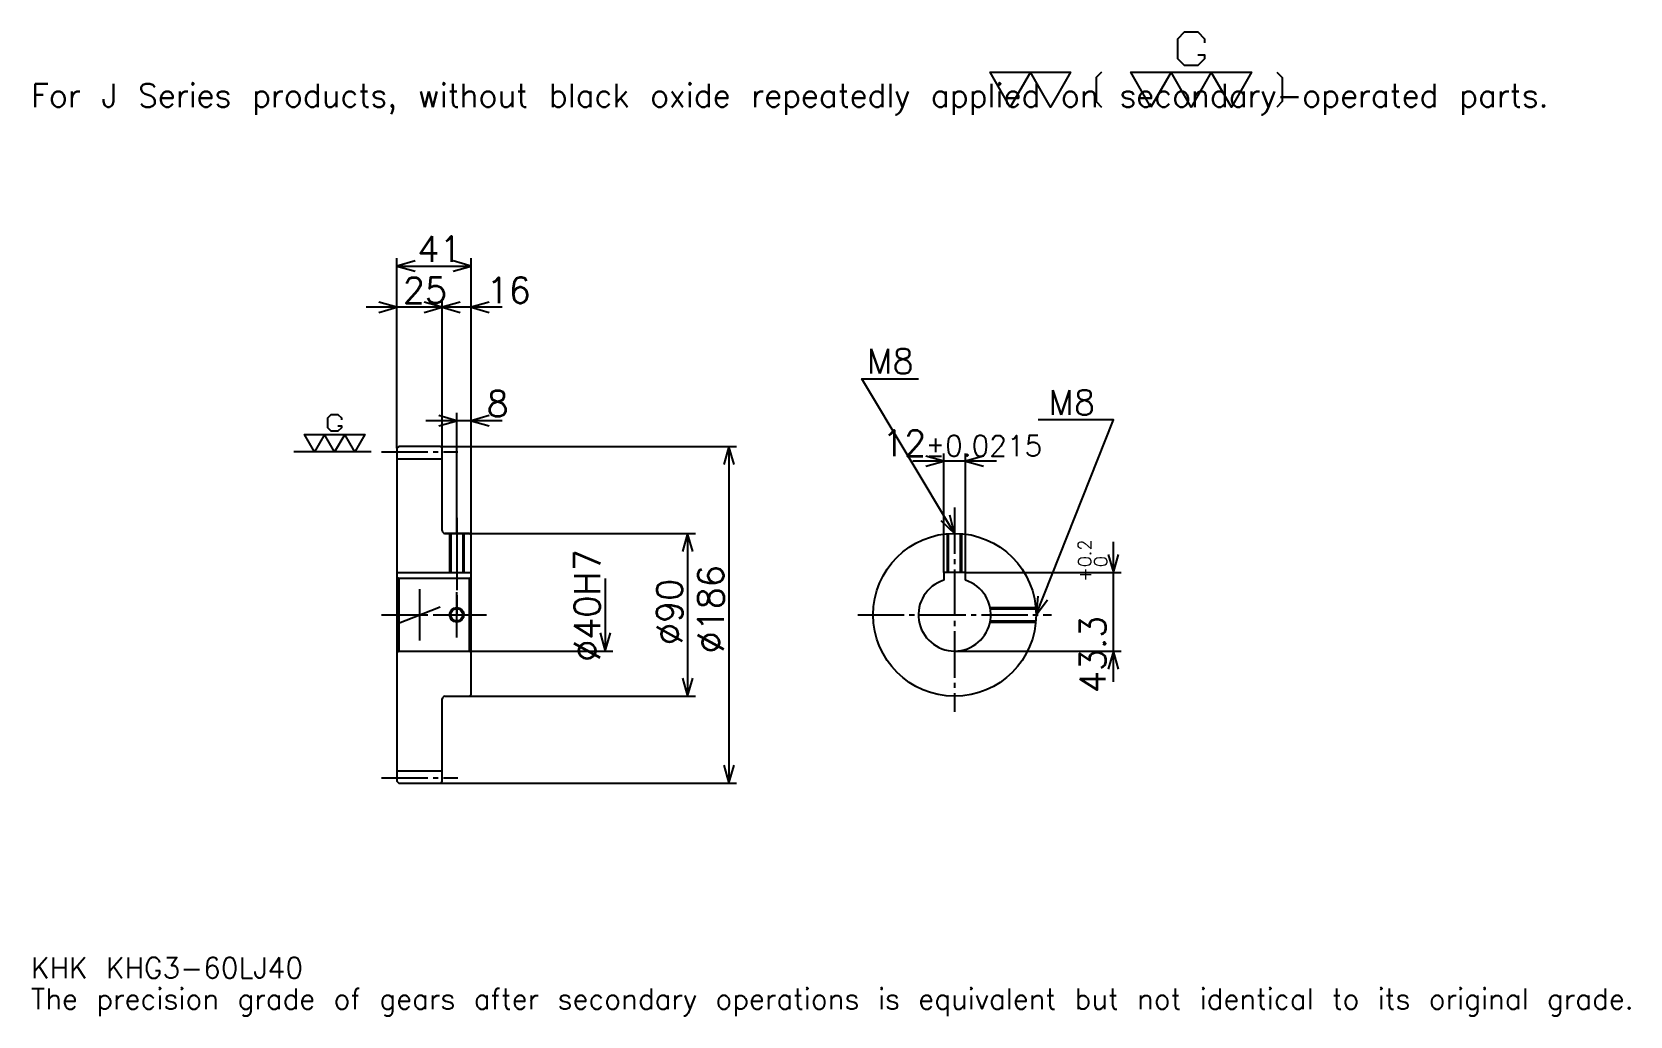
# Model space of a CAD drawing. Extents: x 29 to 912, y 10 to 554.
import ezdxf

# ---------------------------------------------------------------- set-up
doc = ezdxf.new("R2010")
doc.units = 0
doc.linetypes.add('DASHDOT', pattern=[34.173913, 25.630435, -2.847826, 2.847826, -2.847826])
doc.layers.get('0').update_dxf_attribs({"linetype": 'CONTINUOUS'})
doc.layers.add('DASHDOT', color=6, linetype='DASHDOT')
doc.styles.add('KANJI', font='TXT', dxfattribs={"bigfont": 'BIGFONT'})

msp = doc.modelspace()

# ---------------------------------------------------------------- linework, layer by layer
at = {"color": 5}
for p, q in [((230.67392, 325.097839), (230.67392, 429.043518)), ((230.67392, 424.771759), (271.67392, 424.771759)), ((271.67392, 325.097839), (271.67392, 429.043518)), ((255.67392, 325.097839), (255.67392, 406.260864)), ((272.760864, 401.989136), (213.58696, 401.989136)), ((288.760864, 401.989136), (238.58696, 401.989136)), ((288.760864, 339.336975), (246.58696, 339.336975)), ((263.67392, 325.097839), (263.67392, 343.608704)), ((230.67392, 324.097839), (230.67392, 325.097839)), ((254.67392, 325.097839), (271.67392, 325.097839)), ((255.67392, 324.097839), (255.67392, 325.097839)), ((263.67392, 277.097839), (263.67392, 325.097839)), ((263.67392, 277.097839), (263.67392, 325.097839)), ((271.67392, 325.097839), (418.336975, 325.097839)), ((271.67392, 276.097839), (271.67392, 325.097839)), ((414.065247, 325.097839), (414.065247, 139.097839)), ((532.804321, 255.397842), (532.804321, 321.239136)), ((544.804321, 255.397842), (544.804321, 321.239136)), ((561.891296, 316.967407), (515.717407, 316.967407)), ((257.17392, 277.097839), (271.67392, 277.097839)), ((271.67392, 277.097839), (395.554382, 277.097839)), ((391.282623, 277.097839), (391.282623, 187.097839)), ((626.521729, 195.01088), (626.521729, 272.484802)), ((345.717407, 252.097839), (345.717407, 212.097839)), ((544.804321, 255.397842), (630.793457, 255.397842)), ((271.67392, 212.097839), (349.989136, 212.097839)), ((538.804321, 212.097839), (630.793457, 212.097839)), ((257.17392, 187.097839), (271.67392, 187.097839)), ((271.67392, 187.097839), (395.554382, 187.097839)), ((254.67392, 139.097839), (271.67392, 139.097839)), ((271.67392, 139.097839), (418.336975, 139.097839))]:
    msp.add_line(p, q, dxfattribs=at)
at = {"color": 7}
for p, q in [((216.434784, 322.097839), (173.717407, 322.097839)), ((243.17392, 246.336975), (243.17392, 217.858704))]:
    msp.add_line(p, q, dxfattribs=at)
at = {"color": 4}
for p, q in [((230.67392, 318.347839), (255.67392, 318.347839)), ((230.67392, 255.397842), (271.67392, 255.397842)), ((231.67392, 252.097839), (231.67392, 212.097839)), ((270.67392, 252.097839), (271.67392, 253.097839)), ((270.67392, 212.097839), (271.67392, 211.097839)), ((230.67392, 145.847839), (255.67392, 145.847839))]:
    msp.add_line(p, q, dxfattribs=at)
at = {"color": 7}
for points in [[(673.226135, 541.485657), (676.928284, 541.485657), (676.928284, 539.264343), (673.226135, 535.562195), (665.821777, 535.562195), (662.119629, 539.264343), (662.119629, 550.37085), (665.821777, 554.073059), (673.226135, 554.073059), (676.928284, 550.37085), (676.928284, 548.149597)], [(569.565247, 512.608704), (558.45874, 531.859985), (602.884827, 531.859985), (591.77832, 512.608704), (580.671753, 531.859985), (569.565247, 512.608704)], [(619.914795, 531.859985), (616.953064, 528.898254), (616.953064, 515.570435), (619.914795, 512.608704)], [(647.310913, 512.608704), (636.204346, 531.859985), (702.843506, 531.859985), (691.737, 512.608704), (680.630493, 531.859985), (669.523926, 512.608704), (658.417419, 531.859985), (647.310913, 512.608704)], [(716.911743, 531.859985), (719.873535, 528.898254), (719.873535, 515.570435), (716.911743, 512.608704)], [(198.066315, 336.536316), (199.917404, 336.536316), (199.917404, 335.425659), (198.066315, 333.574585), (194.364136, 333.574585), (192.513046, 335.425659), (192.513046, 340.978943), (194.364136, 342.830017), (198.066315, 342.830017), (199.917404, 340.978943), (199.917404, 339.868286)], [(185.108704, 322.097839), (179.55545, 331.723511), (212.875015, 331.723511), (207.321747, 322.097839), (201.768494, 331.723511), (196.215225, 322.097839), (190.661957, 331.723511), (185.108704, 322.097839)]]:
    msp.add_lwpolyline(points, dxfattribs=at)
at = {"color": 5}
for points in [[(240.641312, 427.619568), (230.67392, 424.771759), (240.641312, 421.92395)], [(261.706543, 421.92395), (271.67392, 424.771759), (261.706543, 427.619568)], [(220.706528, 399.141296), (230.67392, 401.989136), (220.706528, 404.836975)], [(245.706528, 399.141296), (255.67392, 401.989136), (245.706528, 404.836975)], [(265.641296, 404.836975), (255.67392, 401.989136), (265.641296, 399.141296)], [(281.641296, 404.836975), (271.67392, 401.989136), (281.641296, 399.141296)], [(538.804321, 277.097839), (487.543488, 362.532623), (518.869568, 362.532623)], [(253.706528, 336.489136), (263.67392, 339.336975), (253.706528, 342.184784)], [(281.641296, 342.184784), (271.67392, 339.336975), (281.641296, 336.489136)], [(583.804321, 232.097839), (626.521729, 339.75), (584.943481, 339.75)], [(416.913055, 315.130432), (414.065247, 325.097839), (411.217407, 315.130432)], [(522.836975, 314.119568), (532.804321, 316.967407), (522.836975, 319.815247)], [(554.771729, 319.815247), (544.804321, 316.967407), (554.771729, 314.119568)], [(531.234192, 284.179626), (538.804321, 277.097839), (536.118164, 287.109985)], [(394.130432, 267.130432), (391.282623, 277.097839), (388.434814, 267.130432)], [(623.67395, 265.365234), (626.521729, 255.397842), (629.369629, 265.365234)], [(584.833618, 242.412857), (583.804321, 232.097839), (590.127686, 240.312119)], [(342.869568, 222.065231), (345.717407, 212.097839), (348.565216, 222.065231)], [(629.369629, 202.130447), (626.521729, 212.097839), (623.67395, 202.130447)], [(388.434814, 197.065231), (391.282623, 187.097839), (394.130432, 197.065231)], [(411.217407, 149.065231), (414.065247, 139.097839), (416.913055, 149.065231)]]:
    msp.add_lwpolyline(points, dxfattribs=at)
at = {"color": 4}
for points in [[(255.67392, 278.597839), (255.67392, 324.097839), (254.67392, 325.097839), (231.67392, 325.097839), (230.67392, 324.097839), (230.67392, 211.097839)], [(257.17392, 187.097839), (270.67392, 187.097839), (271.67392, 188.097839), (271.67392, 276.097839), (270.67392, 277.097839), (257.17392, 277.097839)], [(259.67392, 277.097839), (259.67392, 255.397842)], [(260.348907, 277.097839), (260.348907, 255.397842)], [(266.998932, 277.097839), (266.998932, 255.397842)], [(267.67392, 277.097839), (267.67392, 255.397842)], [(534.804321, 255.397842), (534.804321, 276.919708)], [(535.47937, 255.397842), (535.47937, 276.974823)], [(542.129395, 255.397842), (542.129395, 276.974823)], [(542.804321, 255.397842), (542.804321, 276.919708)], [(230.67392, 211.097839), (231.67392, 212.097839), (270.67392, 212.097839), (270.67392, 252.097839), (231.67392, 252.097839), (230.67392, 253.097839)], [(544.804321, 251.17662), (544.804321, 255.397842), (532.804321, 255.397842), (532.804321, 251.17662)], [(558.400269, 236.097839), (583.626221, 236.097839)], [(558.526001, 235.422836), (583.681335, 235.422836)], [(558.400269, 228.097839), (583.626221, 228.097839)], [(558.526001, 228.772842), (583.681335, 228.772842)], [(230.67392, 211.097839), (230.67392, 140.097839), (231.67392, 139.097839), (254.67392, 139.097839), (255.67392, 140.097839), (255.67392, 185.597839)]]:
    msp.add_lwpolyline(points, dxfattribs=at)
for centre, radius in [((538.804321, 232.097839), 45), ((263.67392, 232.097839), 3.325)]:
    msp.add_circle(centre, radius, dxfattribs=at)
at = {"color": 7}
msp.add_circle((263.67392, 232.097839), 4, dxfattribs=at)
at = {"color": 4}
for centre, radius, start, end in [((257.17392, 278.597839), 1.5, 180, 270), ((538.804321, 232.097839), 20, 107.457602748, 72.542397252), ((257.17392, 185.597839), 1.5, 90, 180)]:
    msp.add_arc(centre, radius, start, end, dxfattribs=at)
at = {"layer": 'DASHDOT', "color": 7}
for p, q in [((222.130447, 322.097839), (264.217407, 322.097839)), ((538.804321, 291.336975), (538.804321, 178.554352)), ((263.67392, 277.097839), (263.67392, 232.097839)), ((222.130447, 232.097839), (280.217407, 232.097839)), ((230.67392, 227.173965), (255.67392, 237.021713)), ((485.260864, 232.097839), (592.347839, 232.097839)), ((222.130447, 142.097839), (264.217407, 142.097839))]:
    msp.add_line(p, q, dxfattribs=at)
for points in [[(263.67392, 285.641327), (263.67392, 246.854355)], [(263.67392, 219.554367), (263.67392, 244.641312)], [(251.130447, 232.097839), (276.217407, 232.097839)]]:
    msp.add_lwpolyline(points, dxfattribs=at)

# ---------------------------------------------------------------- texts
at = {"color": 7, "style": 'KANJI'}
for s, height, p in [('For J Series products, without black oxide repeatedly applied on secondary-operated parts.', 12.815217, (28.47826, 512.608704)), ('41', 14.23913, (241.918488, 427.050018)), ('25', 14.23913, (233.918488, 404.267395)), ('16', 14.23913, (280.217407, 404.267395)), ('M8', 13.669566, (490.391296, 365.380432)), ('8', 14.23913, (280.217407, 341.615234)), ('M8', 13.669566, (590.63916, 342.597839)), ('12', 14.23913, (498.732635, 319.815247)), ('%%p0.0215', 11.391304, (522.795044, 319.815247)), ('KHK KHG3-60LJ40', 11.391304, (28.47826, 31.326086)), ('The precision grade of gears after secondary operations is equivalent but not identical to its original grade.', 11.391304, (28.47826, 14.23913))]:
    msp.add_text(s, height=height, dxfattribs=at).set_placement(p)
for s, height, p in [('%%c40H7', 14.23913, (342.869568, 206.11142)), ('0.2', 7.119565, (614.276123, 258.423492)), ('%%c186', 14.23913, (411.217407, 210.739136)), ('+', 7.119565, (614.276123, 250.44957)), ('0', 7.119565, (623.10437, 258.423492)), ('%%c90', 14.23913, (388.434814, 215.366852)), ('43.3', 14.23913, (622.25, 188.816971))]:
    msp.add_text(s, height=height, rotation=90, dxfattribs=at).set_placement(p)

doc.saveas('drawing.dxf')
